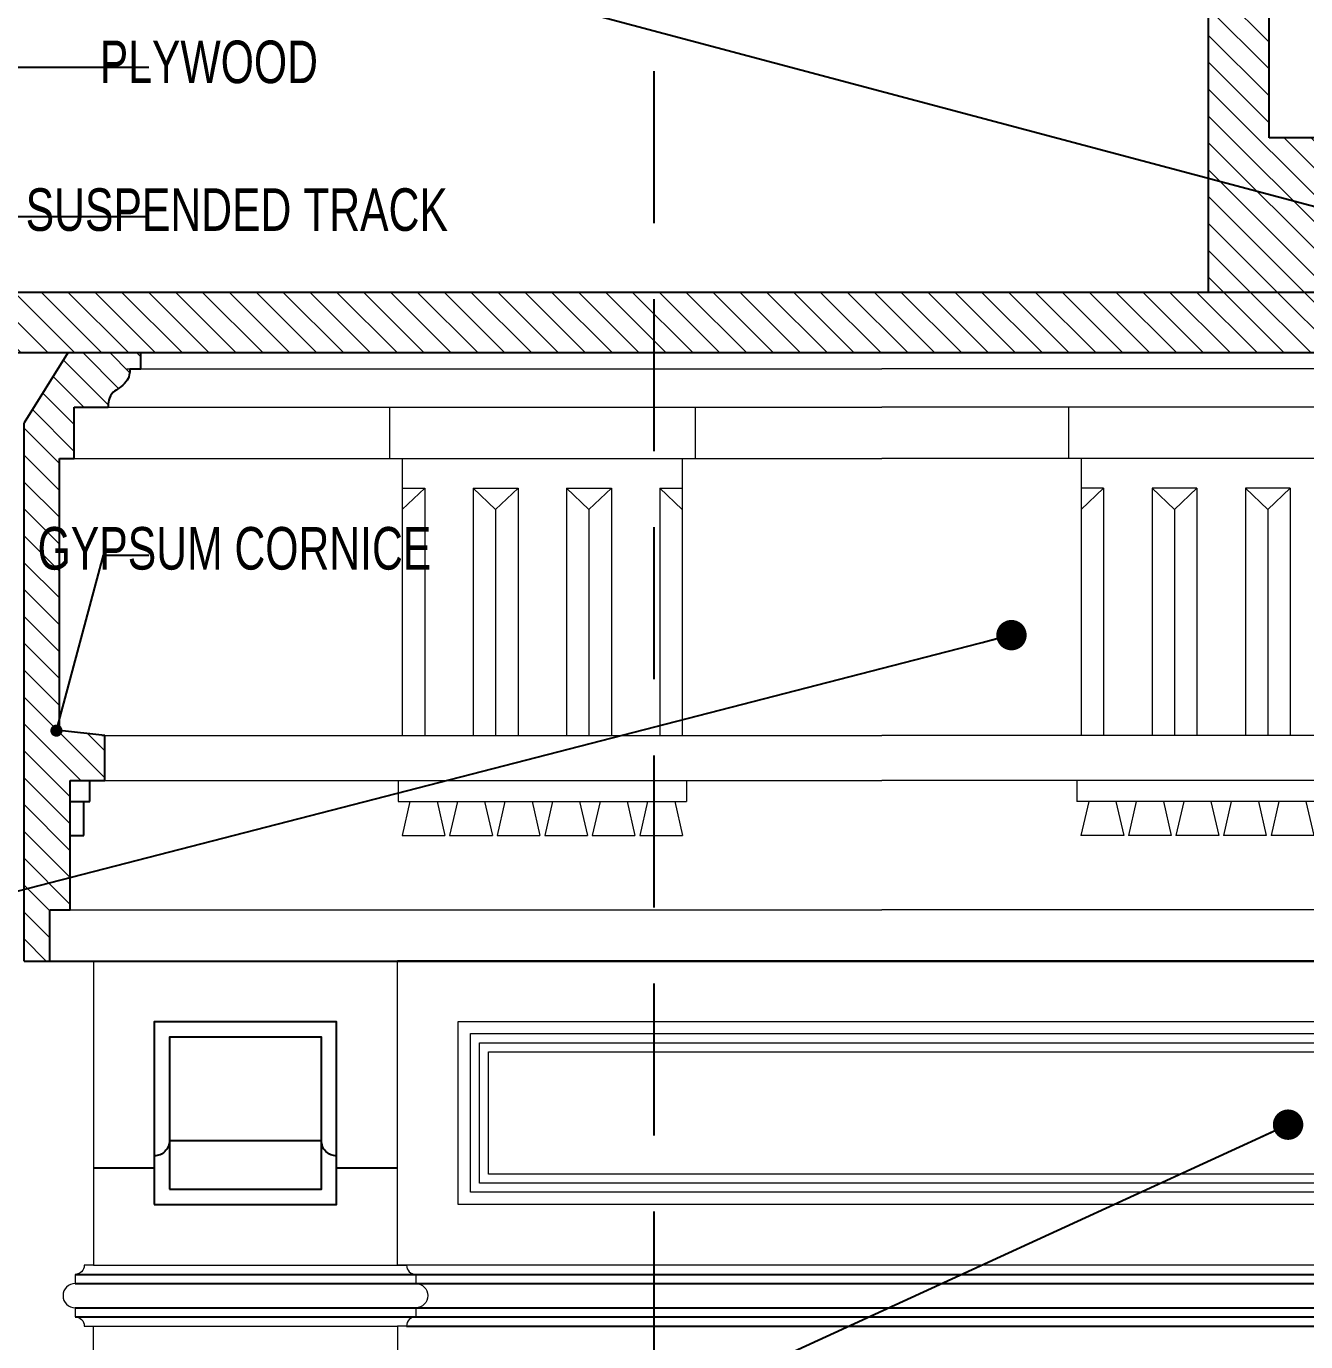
# Model space of a CAD drawing. Header units: inches. Extents: x 274057 to 444617, y 490067 to 635630.
# Drawn here: x 341898.4 to 342319.3, y 494869.6 to 495302.2 of the extents above; entities that cross this region are included whole.
import ezdxf

# ---------------------------------------------------------------- set-up
doc = ezdxf.new("R2010")
doc.units = ezdxf.units.IN
doc.header["$MEASUREMENT"] = 0
doc.linetypes.add('HIDDEN', pattern=[0.375, 0.25, -0.125])
for name, color, linetype in [('CQ Grg Gypsum', 41, 'Continuous'), ('CQ spot detail elevation', 1, 'Continuous'), ('CQ SPOT DETAILS', 40, 'Continuous'), ('CQ text label', 3, 'Continuous'), ('CQ_callout', 34, 'Continuous'), ('ID-wall paper', 8, 'Continuous'), ('WOOD', 23, 'Continuous'), ('WOOD 01', 34, 'Continuous'), ('WOOD 02', 32, 'Continuous'), ('Wood SECT', 1, 'Continuous')]:
    doc.layers.add(name, color=color, linetype=linetype)
for name, color, linetype, lineweight in [('CQ gypsum 2', 42, 'Continuous', 0), ('CQ Gypsum Hatch', 8, 'Continuous', 20), ('CQ plan and elev dimension', 252, 'Continuous', 35)]:
    doc.layers.add(name, color=color, linetype=linetype, lineweight=lineweight)
doc.styles.add('DIM 50', font='romans.shx', dxfattribs={"width": 0.75, "height": 100})
doc.styles.get("Standard").update_dxf_attribs({"font": 'arial.ttf'})
doc.dimstyles.new('CQ 50', dxfattribs={"dimscale": 0.5, "dimtxt": 150, "dimasz": 100, "dimexe": 100, "dimexo": 20, "dimgap": 80, "dimtad": 1, "dimdec": 0, "dimzin": 0, "dimdsep": 46, "dimtxsty": 'Standard', "dimblk": 'DOT', "dimcen": 100, "dimclrd": 250, "dimclre": 250, "dimclrt": 3, "dimadec": 0, "dimazin": 0, "dimtfac": 1, "dimtdec": 0, "dimtofl": 0, "dimtmove": 0, "dimatfit": 3, "dimfxl": 3, "dimtolj": 1, "dimtzin": 0, "dimlwd": -1, "dimarcsym": 0})
doc.dimstyles.get("Standard").update_dxf_attribs({"dimtxt": 0.18, "dimasz": 0.18, "dimexe": 0.18, "dimexo": 0.0625, "dimgap": 0.09, "dimtad": 0, "dimtih": 1, "dimtoh": 1, "dimdec": 4, "dimzin": 0, "dimdsep": 46, "dimtxsty": 'Standard', "dimcen": 0.09, "dimadec": 0, "dimazin": 0, "dimtfac": 1, "dimtdec": 4, "dimtofl": 0, "dimtmove": 0, "dimatfit": 3, "dimfxl": 1, "dimtolj": 1, "dimtzin": 0, "dimarcsym": 0})
pattern_1 = [(225, (863766.5914, 132415.6944), (4.41941738, -4.41941738), [])]

# ---------------------------------------------------------------- blocks, each defined once
blk = doc.blocks.new('_Dot')
at = {"color": 0, "linetype": 'ByBlock', "lineweight": -2}
blk.add_line((-0.5, 0), (-1, 0), dxfattribs=at)
at = {"color": 0, "linetype": 'ByBlock', "const_width": 0.5}
blk.add_lwpolyline([(-0.25, 0, 1), (0.25, 0, 1)], format="xyb", close=True, dxfattribs=at)
blk = doc.blocks.new('*D1339')
at = {"layer": 'CQ plan and elev dimension', "color": 250, "lineweight": -2, "transparency": 16777216}
for p, q in [((341317.93, 495694.74), (339916.74, 495694.74)), ((342119.06, 495194.74), (339916.74, 495194.74))]:
    blk.add_line(p, q, dxfattribs=at)
at = {"layer": 'CQ plan and elev dimension', "color": 250, "transparency": 16777216}
blk.add_line((339966.74, 495644.74), (339966.74, 495244.74), dxfattribs=at)
at = {"layer": 'Defpoints', "color": 0, "transparency": 16777216}
for p in [(341327.93, 495694.74, 0), (339966.74, 495194.74), (342129.06, 495194.74, 0.02)]:
    blk.add_point(p, dxfattribs=at)
at = {"layer": 'CQ plan and elev dimension', "color": 250, "transparency": 16777216, "xscale": 50, "yscale": 50, "zscale": 50}
for p, rotation in [((339966.74, 495694.74), 90.00000000166753), ((339966.74, 495194.74), 270.0000000016675)]:
    blk.add_blockref('_Dot', p, dxfattribs=dict(at, rotation=rotation))
at = {"layer": 'CQ plan and elev dimension', "color": 3, "transparency": 16777216, "insert": (339888.45, 495444.74), "char_height": 75, "attachment_point": 5, "rotation": 90}
blk.add_mtext('\\A1;500', dxfattribs=at)
blk = doc.blocks.new('*D1340')
at = {"layer": 'CQ plan and elev dimension', "color": 250, "lineweight": -2, "transparency": 16777216}
for p, q in [((341994.65, 495194.74), (339916.74, 495194.74)), ((341317.93, 492094.74), (339916.74, 492094.74))]:
    blk.add_line(p, q, dxfattribs=at)
at = {"layer": 'CQ plan and elev dimension', "color": 250, "transparency": 16777216}
blk.add_line((339966.74, 495144.74), (339966.74, 492144.74), dxfattribs=at)
at = {"layer": 'Defpoints', "color": 0, "transparency": 16777216}
for p in [(342004.65, 495194.74, 0.02), (339966.74, 492094.74), (341327.93, 492094.74, 0)]:
    blk.add_point(p, dxfattribs=at)
at = {"layer": 'CQ plan and elev dimension', "color": 250, "transparency": 16777216, "xscale": 50, "yscale": 50, "zscale": 50}
for p, rotation in [((339966.74, 495194.74), 90.00000000166753), ((339966.74, 492094.74), 270.0000000016675)]:
    blk.add_blockref('_Dot', p, dxfattribs=dict(at, rotation=rotation))
at = {"layer": 'CQ plan and elev dimension', "color": 3, "transparency": 16777216, "insert": (339888.42, 493644.74), "char_height": 75, "attachment_point": 5, "rotation": 90}
blk.add_mtext('\\A1;3100', dxfattribs=at)
blk = doc.blocks.new('ff15 section ceiling A and B')
at = {"layer": 'CQ Gypsum Hatch'}
h = blk.add_hatch(dxfattribs=at)
h.set_pattern_fill('ANSI31', color=256, scale=50, angle=180, style=0)
h.set_pattern_definition(pattern_1)
edge = h.paths.add_edge_path()
edge.add_line((331689.69, 526452.13), (331689.69, 526703.41))
edge.add_line((331689.69, 526703.41), (331679.69, 526703.41))
edge.add_arc((331665.68, 526703.55), 14.01, 359.4507, 450)
edge.add_line((331665.68, 526717.56), (331665.68, 526727.56))
edge.add_line((331665.68, 526727.56), (331655.68, 526727.56))
edge.add_line((331655.68, 526727.56), (331655.68, 527706.77))
edge.add_line((331655.68, 527706.77), (331665.68, 527706.77))
edge.add_line((331665.68, 527706.77), (331665.68, 527716.77))
edge.add_arc((331665.68, 527730.78), 14.01, 270, 360.5493)
edge.add_line((331679.69, 527730.91), (331689.69, 527730.91))
edge.add_line((331689.69, 527730.91), (331689.69, 527880.91))
edge.add_line((331689.69, 527880.91), (331679.69, 527880.91))
edge.add_arc((331665.68, 527881.05), 14.01, 359.4507, 450)
edge.add_line((331665.68, 527895.06), (331665.68, 527905.06))
edge.add_line((331665.68, 527905.06), (331655.68, 527905.06))
edge.add_line((331655.68, 527905.06), (331655.68, 528884.27))
edge.add_line((331655.68, 528884.27), (331665.68, 528884.27))
edge.add_line((331665.68, 528884.27), (331665.68, 528894.27))
edge.add_arc((331665.68, 528908.28), 14.01, 270, 360.5493)
edge.add_line((331679.69, 528908.41), (331689.69, 528908.41))
edge.add_line((331689.69, 528908.41), (331689.69, 529058.41))
edge.add_line((331689.69, 529058.41), (331679.69, 529058.41))
edge.add_arc((331665.68, 529058.55), 14.01, 359.4507, 450)
edge.add_line((331665.68, 529072.56), (331665.68, 529082.56))
edge.add_line((331665.68, 529082.56), (331655.68, 529082.56))
edge.add_line((331655.68, 529082.56), (331655.68, 530061.77))
edge.add_line((331655.68, 530061.77), (331665.68, 530061.77))
edge.add_line((331665.68, 530061.77), (331665.68, 530071.77))
edge.add_arc((331665.68, 530085.78), 14.01, 270, 360.5493)
edge.add_line((331679.69, 530085.91), (331689.69, 530085.91))
edge.add_line((331689.69, 530085.91), (331689.69, 530235.91))
edge.add_line((331689.69, 530235.91), (331679.69, 530235.91))
edge.add_arc((331665.68, 530236.05), 14.01, 359.4507, 450)
edge.add_line((331665.68, 530250.06), (331665.68, 530260.06))
edge.add_line((331665.68, 530260.06), (331655.68, 530260.06))
edge.add_line((331655.68, 530260.06), (331655.68, 531239.27))
edge.add_line((331655.68, 531239.27), (331665.68, 531239.27))
edge.add_line((331665.68, 531239.27), (331665.68, 531249.27))
edge.add_arc((331665.68, 531263.28), 14.01, 270, 360.5493)
edge.add_line((331679.69, 531263.42), (331689.69, 531263.42))
edge.add_line((331689.69, 531263.42), (331689.69, 531413.42))
edge.add_line((331689.69, 531413.42), (331689.69, 531514.97))
edge.add_arc((331789.69, 531514.97), 100, 90, 180, ccw=False)
edge.add_line((331789.69, 531614.97), (331994.96, 531614.97))
edge.add_line((331994.96, 531614.97), (331994.96, 531523.83))
edge.add_line((331994.96, 531523.83), (332045.68, 531564.97))
edge.add_line((332045.68, 531564.97), (332045.68, 531634.97))
edge.add_line((332045.68, 531634.97), (331789.69, 531634.97))
edge.add_arc((331789.69, 531514.97), 120, 90, 180)
edge.add_line((331669.69, 531514.97), (331669.69, 531413.42))
edge.add_line((331669.69, 531413.42), (331669.69, 531281.74))
edge.add_line((331669.69, 531281.74), (331635.68, 531247.41))
edge.add_line((331635.68, 531247.41), (331635.68, 526719.43))
edge.add_line((331635.68, 526719.43), (331669.69, 526685.09))
edge.add_line((331669.69, 526685.09), (331669.69, 526451.86))
edge.add_arc((331789.69, 526451.86), 120, 180, 270)
edge.add_line((331789.69, 526331.86), (332045.68, 526331.86))
edge.add_line((332045.68, 526331.86), (332045.68, 526401.86))
edge.add_line((332045.68, 526401.86), (331994.96, 526443.01))
edge.add_line((331994.96, 526443.01), (331994.96, 526351.86))
edge.add_line((331994.96, 526351.86), (331789.69, 526351.86))
edge.add_arc((331789.69, 526451.86), 100, 180, 270, ccw=False)
h = blk.add_hatch(dxfattribs=at)
h.set_pattern_fill('ANSI31', color=256, scale=50, angle=180, style=0)
h.set_pattern_definition(pattern_1)
edge = h.paths.add_edge_path()
edge.add_line((332065.68, 526415.38), (332065.68, 525741.42))
edge.add_line((332065.68, 525741.42), (332045.68, 525741.42))
edge.add_line((332045.68, 525741.42), (332045.68, 526401.86))
edge.add_line((332045.68, 526401.86), (331890.81, 526527.5))
edge.add_line((331890.81, 526527.5), (331890.81, 526553.42))
edge.add_line((331890.81, 526553.42), (331899.51, 526553.42))
edge.add_line((331899.51, 526553.42), (331899.51, 526547.52))
edge.add_arc((331902.24, 526547.52), 2.73, 180, 270.2479)
edge.add_line((331902.25, 526544.79), (331944.78, 526544.79))
edge.add_line((331944.78, 526544.79), (331944.78, 526506.04))
edge.add_arc((331946.51, 526464.11), 41.97, 34.3918, 92.3526, ccw=False)
edge.add_line((331981.14, 526487.81), (331989.78, 526487.81))
edge.add_line((331989.78, 526487.81), (331989.78, 526475.8))
edge.add_line((331989.78, 526475.8), (332026.01, 526475.8))
edge.add_line((332026.01, 526475.8), (332026.01, 526453.91))
edge.add_line((332026.01, 526453.91), (332032.69, 526453.91))
edge.add_arc((332051.4, 526452.68), 18.74, 176.2449, 247.9327)
edge.add_arc((332038.91, 526415.94), 20.12, -1.5976, 74.2859, ccw=False)
edge.add_line((332059.02, 526415.38), (332065.68, 526415.38))
edge.add_line((332065.68, 526415.38), (332065.68, 526406.57))
at = {"layer": 'CQ Grg Gypsum', "elevation": 0}
for points in [[(331635.68, 531247.41), (331635.68, 526719.43), (331669.69, 526685.09), (331669.69, 526451.86, 0.414214), (331789.69, 526331.86), (332045.68, 526331.86), (332045.68, 526401.86), (331994.96, 526443.01), (331994.96, 526351.86), (331789.69, 526351.86, -0.414214), (331689.69, 526451.86)], [(332065.68, 526415.38), (332065.68, 525741.42), (332045.68, 525741.42), (332045.68, 526401.86), (331890.81, 526527.5), (331890.81, 526553.42), (331899.51, 526553.42), (331899.51, 526547.52, 0.415481), (331902.25, 526544.79), (331944.78, 526544.79), (331944.78, 526506.04, -0.258435), (331981.14, 526487.81), (331989.78, 526487.81), (331989.78, 526475.8), (332026.01, 526475.8), (332026.01, 526453.91), (332032.69, 526453.91, 0.323414), (332044.35, 526435.31, -0.343759), (332059.02, 526415.38), (332065.68, 526415.38), (332065.68, 526406.57)]]:
    blk.add_lwpolyline(points, format="xyb", dxfattribs=at)
blk = doc.blocks.new('A$C591968EE')
at = {"layer": 'CQ Gypsum Hatch'}
h = blk.add_hatch(dxfattribs=at)
h.set_pattern_fill('ANSI31', color=256, scale=50, angle=90, style=0)
h.set_pattern_definition([(135, (-374960.8784, -519569.8764), (-4.41941738, -4.41941738), [])])
edge = h.paths.add_edge_path()
edge.add_line((16.43, 182.11), (27.6, 182.11))
edge.add_spline(control_points=[(27.6, 182.11), (27.61, 182.89), (27.66, 184.68), (28.97, 187.09), (31.45, 188.51), (33.5, 190.24), (34.66, 192.59), (34.72, 194.06), (34.74, 194.72)], knot_values=[0, 0, 0, 0, 0.103617, 0.238498, 0.342021, 0.484182, 0.592634, 0.680206, 0.680206, 0.680206, 0.680206], degree=3, periodic=0)
edge.add_line((34.74, 194.72), (38.31, 194.72))
edge.add_line((38.31, 194.72), (38.31, 200))
edge.add_line((38.31, 200), (14.39, 200))
edge.add_line((14.39, 200), (0, 177.03))
edge.add_line((0, 177.03), (0, 0))
edge.add_line((0, 0), (8.46, 0))
edge.add_line((8.46, 0), (8.46, 16.81))
edge.add_line((8.46, 16.81), (15.16, 16.81))
edge.add_line((15.16, 16.81), (15.16, 59.41))
edge.add_line((15.16, 59.41), (26.55, 59.41))
edge.add_line((26.55, 59.41), (26.55, 74.21))
edge.add_line((26.55, 74.21), (11.59, 75.78))
edge.add_line((11.59, 75.78), (11.59, 165.29))
edge.add_line((11.59, 165.29), (16.43, 165.29))
edge.add_line((16.43, 165.29), (16.43, 182.11))
at = {"layer": 'CQ Grg Gypsum'}
for p, q in [((14.39, 200), (0, 177.03)), ((38.31, 200), (14.39, 200)), ((38.31, 194.72), (38.31, 200)), ((34.74, 194.72), (38.31, 194.72)), ((16.43, 182.11), (27.6, 182.11)), ((16.43, 165.29), (16.43, 182.11)), ((0, 0), (0, 177.03)), ((11.59, 75.78), (11.59, 165.29)), ((11.59, 165.29), (16.43, 165.29)), ((26.55, 74.21), (11.59, 75.78)), ((26.55, 59.41), (26.55, 74.21)), ((15.16, 59.41), (26.55, 59.41)), ((15.16, 16.81), (15.16, 59.41)), ((21.63, 52.46), (21.63, 59.41)), ((15.16, 52.46), (21.63, 52.46)), ((19.62, 41.25), (19.62, 52.46)), ((15.16, 41.25), (19.62, 41.25)), ((8.46, 16.81), (15.16, 16.81)), ((8.46, 0), (8.46, 16.81)), ((0, 0), (8.46, 0))]:
    blk.add_line(p, q, dxfattribs=at)
blk.add_open_spline([(34.74, 194.72), (34.72, 194.06), (34.66, 192.59), (33.5, 190.24), (31.45, 188.51), (28.97, 187.09), (27.66, 184.68), (27.61, 182.89), (27.6, 182.11)], degree=3, knots=[0, 0, 0, 0, 0.0875721, 0.1960247, 0.3381857, 0.4417085, 0.5765895, 0.6802063, 0.6802063, 0.6802063, 0.6802063], dxfattribs=at)
blk = doc.blocks.new('A$C11B46C9D')
at = {"layer": 'CQ gypsum 2', "lineweight": 0}
for p, q in [((0, 194.66), (223.28, 194.66)), ((0, 182.05), (223.28, 182.05)), ((61.4, 182.05), (61.4, 165.23)), ((161.87, 182.05), (223.28, 182.05)), ((161.87, 182.05), (161.87, 165.23)), ((0, 165.23), (223.28, 165.23)), ((65.59, 165.23), (65.59, 74.15)), ((157.69, 165.23), (157.69, 74.15)), ((161.87, 165.23), (223.28, 165.23)), ((65.59, 155.42), (72.96, 155.42)), ((65.59, 148.45), (72.96, 155.42)), ((72.96, 155.42), (72.96, 74.15)), ((88.92, 155.42), (88.92, 74.15)), ((88.92, 155.42), (96.29, 148.45)), ((88.92, 155.42), (103.66, 155.42)), ((96.29, 148.45), (103.66, 155.42)), ((103.66, 155.42), (103.66, 74.15)), ((119.62, 155.42), (119.62, 74.15)), ((119.62, 155.42), (134.36, 155.42)), ((119.62, 155.42), (126.99, 148.45)), ((126.99, 148.45), (134.36, 155.42)), ((134.36, 155.42), (134.36, 74.15)), ((150.32, 155.42), (150.32, 74.15)), ((150.32, 155.42), (157.69, 148.45)), ((150.32, 155.42), (157.69, 155.42)), ((96.29, 148.45), (96.29, 74.15)), ((126.99, 148.45), (126.99, 74.15)), ((0, 74.15), (223.28, 74.15)), ((0, 59.35), (223.28, 59.35)), ((64.19, 59.35), (64.19, 52.43)), ((159.08, 59.35), (159.08, 52.43)), ((64.19, 52.43), (159.08, 52.43)), ((68.1, 52.43), (65.53, 41.27)), ((77.03, 52.43), (79.6, 41.27)), ((83.73, 52.43), (81.16, 41.27)), ((92.66, 52.43), (95.23, 41.27)), ((99.36, 52.43), (96.79, 41.27)), ((108.29, 52.43), (110.86, 41.27)), ((114.99, 52.43), (112.42, 41.27)), ((123.92, 52.43), (126.49, 41.27)), ((130.62, 52.43), (128.05, 41.27)), ((139.55, 52.43), (142.11, 41.27)), ((146.25, 52.43), (143.68, 41.27)), ((155.18, 52.43), (157.74, 41.27)), ((65.53, 41.27), (79.6, 41.27)), ((81.16, 41.27), (95.23, 41.27)), ((96.79, 41.27), (110.86, 41.27)), ((112.42, 41.27), (126.49, 41.27)), ((128.05, 41.27), (142.11, 41.27)), ((143.68, 41.27), (157.74, 41.27)), ((0, 16.75), (223.28, 16.75)), ((0, 0), (223.28, 0))]:
    blk.add_line(p, q, dxfattribs=at)
at = {"layer": 'CQ gypsum 2', "lineweight": 0, "ltscale": 100}
for p, q in [((61.4, 182.05), (161.87, 182.05)), ((0, 165.23), (61.4, 165.23))]:
    blk.add_line(p, q, dxfattribs=at)
blk = doc.blocks.new('cornice002.A')
at = {"layer": 'CQ gypsum 2', "lineweight": 0}
for p, q in [((346495.54, 523543.58, 0), (346520.57, 523543.58, 0)), ((346520.57, 523543.58, 0), (346743.85, 523543.58, 0)), ((346488.4, 523530.97, -0.02), (346520.57, 523530.97, 0)), ((346520.57, 523530.97, 0), (346743.85, 523530.97, 0)), ((346581.97, 523530.97, 0), (346581.97, 523514.15, 0)), ((346682.45, 523530.97, 0), (346743.85, 523530.97, 0)), ((346682.45, 523530.97, 0), (346682.45, 523514.15, 0)), ((346477.23, 523514.15, -0.02), (346520.57, 523514.15, 0)), ((346520.57, 523514.15, 0), (346743.85, 523514.15, 0)), ((346586.16, 523514.15, 0), (346586.16, 523423.07, 0)), ((346678.26, 523514.15, 0), (346678.26, 523423.07, 0)), ((346682.45, 523514.15, 0), (346743.85, 523514.15, 0)), ((346586.16, 523504.34, 0), (346593.53, 523504.34, 0)), ((346586.16, 523497.37, 0), (346593.53, 523504.34, 0)), ((346593.53, 523504.34, 0), (346593.53, 523423.07, 0)), ((346609.49, 523504.34, 0), (346609.49, 523423.07, 0)), ((346609.49, 523504.34, 0), (346616.86, 523497.37, 0)), ((346609.49, 523504.34, 0), (346624.23, 523504.34, 0)), ((346616.86, 523497.37, 0), (346624.23, 523504.34, 0)), ((346624.23, 523504.34, 0), (346624.23, 523423.07, 0)), ((346640.19, 523504.34, 0), (346640.19, 523423.07, 0)), ((346640.19, 523504.34, 0), (346654.93, 523504.34, 0)), ((346640.19, 523504.34, 0), (346647.56, 523497.37, 0)), ((346647.56, 523497.37, 0), (346654.93, 523504.34, 0)), ((346654.93, 523504.34, 0), (346654.93, 523423.07, 0)), ((346670.89, 523504.34, 0), (346670.89, 523423.07, 0)), ((346670.89, 523504.34, 0), (346678.26, 523497.37, 0)), ((346670.89, 523504.34, 0), (346678.26, 523504.34, 0)), ((346616.86, 523497.37, 0), (346616.86, 523423.07, 0)), ((346647.56, 523497.37, 0), (346647.56, 523423.07, 0)), ((346487.35, 523423.07, -0.02), (346743.85, 523423.07, 0)), ((346487.35, 523408.27, 0), (346520.57, 523408.27, 0)), ((346520.57, 523408.27, 0), (346743.85, 523408.27, 0)), ((346584.76, 523408.27, 0), (346584.76, 523401.35, 0)), ((346679.66, 523408.27, 0), (346679.66, 523401.35, 0)), ((346584.76, 523401.35, 0), (346679.66, 523401.35, 0)), ((346588.67, 523401.35, 0), (346586.1, 523390.18, 0)), ((346597.6, 523401.35, 0), (346600.17, 523390.18, 0)), ((346604.3, 523401.35, 0), (346601.73, 523390.18, 0)), ((346613.23, 523401.35, 0), (346615.8, 523390.18, 0)), ((346619.93, 523401.35, 0), (346617.36, 523390.18, 0)), ((346628.86, 523401.35, 0), (346631.43, 523390.18, 0)), ((346635.56, 523401.35, 0), (346632.99, 523390.18, 0)), ((346644.49, 523401.35, 0), (346647.06, 523390.18, 0)), ((346651.19, 523401.35, 0), (346648.62, 523390.18, 0)), ((346660.12, 523401.35, 0), (346662.69, 523390.18, 0)), ((346666.82, 523401.35, 0), (346664.25, 523390.18, 0)), ((346675.75, 523401.35, 0), (346678.32, 523390.18, 0)), ((346586.1, 523390.18, 0), (346600.17, 523390.18, 0)), ((346601.73, 523390.18, 0), (346615.8, 523390.18, 0)), ((346617.36, 523390.18, 0), (346631.43, 523390.18, 0)), ((346632.99, 523390.18, 0), (346647.06, 523390.18, 0)), ((346648.62, 523390.18, 0), (346662.69, 523390.18, 0)), ((346664.25, 523390.18, 0), (346678.32, 523390.18, 0)), ((346475.96, 523365.66, -0.02), (346520.57, 523365.66, 0)), ((346520.57, 523365.66, 0), (346743.85, 523365.66, 0)), ((346469.26, 523348.86, -0.02), (346520.57, 523348.92, 0)), ((346520.57, 523348.92, 0), (346743.85, 523348.92, 0))]:
    blk.add_line(p, q, dxfattribs=at)
at = {"layer": 'CQ gypsum 2', "lineweight": 0, "ltscale": 100}
for p, q in [((346581.97, 523530.97, 0), (346682.45, 523530.97, 0)), ((346520.57, 523514.15, 0), (346581.97, 523514.15, 0))]:
    blk.add_line(p, q, dxfattribs=at)
at = {"layer": 'CQ Grg Gypsum', "xscale": -1, "rotation": 359.9999999999987}
blk.add_blockref('A$C11B46C9D', (346967.12, 523348.92, 0), dxfattribs=at)
blk = doc.blocks.new('pilaster wardrobe')
at = {"layer": 'WOOD 01', "lineweight": 0, "ltscale": 500, "elevation": 0}
blk.add_lwpolyline([(3349.08, -6047.52), (3449.08, -6047.52), (3449.08, -5947.52), (3349.08, -5947.52)], close=True, dxfattribs=at)
for points in [[(3349.08, -6047.52), (3346.08, -6047.52, -0.414214), (3343.08, -6050.52), (3343.08, -6053.52, 1), (3343.08, -6061.52), (3343.08, -6064.52, -0.414214), (3346.08, -6067.52), (3349.08, -6067.52)], [(3449.08, -6047.52), (3452.08, -6047.52, 0.414214), (3455.08, -6050.52), (3455.08, -6053.52, -1), (3455.08, -6061.52), (3455.08, -6064.52, 0.414214), (3452.08, -6067.52), (3449.08, -6067.52)]]:
    blk.add_lwpolyline(points, format="xyb", dxfattribs=at)
blk.add_lwpolyline([(3349.08, -7847.52), (3349.08, -6067.52), (3449.08, -6067.52), (3449.08, -7847.52), (3349.08, -7847.52)], dxfattribs=at)
at = {"layer": 'WOOD 02', "color": 8, "ltscale": 100}
for p, q in [((3343.08, -6050.52, 0), (3455.08, -6050.52, 0)), ((3343.08, -6053.52, 0), (3455.08, -6053.52, 0)), ((3343.08, -6061.52, 0), (3455.08, -6061.52, 0)), ((3343.08, -6064.52, 0), (3455.08, -6064.52, 0))]:
    blk.add_line(p, q, dxfattribs=at)
at = {"layer": 'WOOD 02', "color": 8, "ltscale": 100, "elevation": 0}
for points in [[(3369.08, -6027.52), (3429.08, -6027.52), (3429.08, -5967.52), (3369.08, -5967.52)], [(3374.08, -6022.52), (3424.08, -6022.52), (3424.08, -5972.52), (3374.08, -5972.52)]]:
    blk.add_lwpolyline(points, close=True, dxfattribs=at)
at = {"layer": 'Wood SECT', "elevation": 0}
blk.add_lwpolyline([(3449.08, -6015.56), (3429.08, -6015.56), (3429.08, -6011.56, -0.414214), (3424.08, -6006.56), (3399.08, -6006.56), (3374.08, -6006.56, -0.414214), (3369.08, -6011.56), (3369.08, -6015.56), (3349.08, -6015.56)], format="xyb", dxfattribs=at)
blk = doc.blocks.new('FF-15 Cabinet elev A Rev')
at = {"layer": 'WOOD', "color": 8}
for p, q in [((330166.55, 510941.07, 0.02), (331168.93, 510941.07, 0.02)), ((330166.55, 510938.07, 0.02), (331168.93, 510938.07, 0.02)), ((330166.55, 510930.07, 0.02), (331168.93, 510930.07, 0.02)), ((330166.55, 510927.07, 0.02), (331168.93, 510927.07, 0.02))]:
    blk.add_line(p, q, dxfattribs=at)
at = {"layer": 'WOOD', "color": 8, "lineweight": 0, "elevation": 0.11}
for points in [[(330184.55, 511020.24), (331150.93, 511020.24), (331150.93, 510968.07), (330184.55, 510968.07)], [(330187.55, 511017.24), (331147.93, 511017.24), (331147.93, 510971.07), (330187.55, 510971.07)]]:
    blk.add_lwpolyline(points, close=True, dxfattribs=at)
at = {"layer": 'WOOD 01'}
blk.add_line((330163.55, 510924.07, 0.02), (331165.93, 510924.07, 0.02), dxfattribs=at)
at = {"layer": 'WOOD 01', "lineweight": 0, "elevation": 0.11}
for points in [[(330160.55, 511044.24), (331174.93, 511044.24), (331174.93, 510944.07), (330160.55, 510944.07)], [(330180.55, 511024.24), (331154.93, 511024.24), (331154.93, 510964.07), (330180.55, 510964.07)], [(330190.55, 511014.24), (331144.93, 511014.24), (331144.93, 510974.07), (330190.55, 510974.07)]]:
    blk.add_lwpolyline(points, close=True, dxfattribs=at)
at = {"layer": 'WOOD', "color": 0, "xscale": 0.9999857733061659, "yscale": 0.9999857733061659, "zscale": 0.9999857733061659}
blk.add_blockref('pilaster wardrobe', (326711.53, 516991.51, 0.02), dxfattribs=at)

msp = doc.modelspace()

# ---------------------------------------------------------------- linework, layer by layer
at = {"layer": 'CQ Grg Gypsum'}
msp.add_line((341897.75, 494994.74, 0), (348200.75, 494994.74, 0.02), dxfattribs=at)
at = {"layer": 'CQ spot detail elevation', "color": 3, "linetype": 'HIDDEN', "ltscale": 200}
msp.add_lwpolyline([(341567.82, 495437.39), (342104.79, 495437.39), (342104.79, 494859.13), (341567.82, 494859.13)], close=True, dxfattribs=at)

# ---------------------------------------------------------------- block references
at = {"layer": 'CQ Grg Gypsum'}
for name, p in [('A$C591968EE', (341897.75, 494994.74, 0)), ('cornice002.A', (-4564.05, -28354.12, 0)), ('FF-15 Cabinet elev A Rev', (11859.95, -16049.37, 0.01))]:
    msp.add_blockref(name, p, dxfattribs=at)
at = {"layer": 'ID-wall paper', "rotation": 270}
msp.add_blockref('ff15 section ceiling A and B', (-184044.66, 827260.42, 0), dxfattribs=at)

# ---------------------------------------------------------------- texts
at = {"layer": 'CQ text label', "ltscale": 500, "char_height": 14, "width": 3734.7845, "attachment_point": 3, "style": 'DIM 50'}
for s, insert in [('\\pxqr;{\\fCityBlueprint|b0|i0|c2|p2;PLYWOOD}', (341994.36, 495297.46, -0.02)), ('\\pxqr;{\\fCityBlueprint|b0|i0|c2|p2;SUSPENDED TRACK}', (342037.1, 495248.87, -0.02)), ('\\pxqr;{\\fCityBlueprint|b0|i0|c2|p2;GYPSUM CORNICE}', (342031.65, 495137.48, -0.02))]:
    msp.add_mtext(s, dxfattribs=dict(at, insert=insert))

# ---------------------------------------------------------------- dimensions: what is measured, and where the dimension line sits
at = {"layer": 'CQ plan and elev dimension'}
for base, p1, p2, picture, middle in [((339966.74, 495194.74, -0.02), (341327.93, 495694.74, -0.02), (342129.06, 495194.74, 0), '*D1339', (339888.45, 495444.74, -0.02)), ((339966.74, 492094.74, -0.02), (342004.65, 495194.74, 0), (341327.93, 492094.74, -0.02), '*D1340', (339888.42, 493644.74, -0.02))]:
    dim = msp.add_linear_dim(base=base, p1=p1, p2=p2, angle=90, dimstyle='CQ 50', override={"dimtmove": 1}, dxfattribs=at)
    dim.commit()
    dim.dimension.update_dxf_attribs({"geometry": picture, "text_midpoint": middle})

# ---------------------------------------------------------------- leaders
at = {"layer": 'CQ SPOT DETAILS', "color": 1}
for points in [[(341806.26, 495232.14, -0.02), (341852.97, 495288.76, -0.02), (341938.76, 495288.76, -0.02)], [(341845.79, 495182.98, -0.02), (341892.5, 495239.61, -0.02), (341938.76, 495239.61, -0.02)], [(341908.34, 495070.52, -0.02), (341923.85, 495128.21, -0.02), (341938.76, 495128.21, -0.02)]]:
    msp.add_leader(points, dimstyle='Standard', override={"dimasz": 4, "dimldrblk": 'Dot', "dimfxl": 0.1, "dimarcsym": 2}, dxfattribs=at)
at = {"layer": 'CQ_callout'}
for points in [[(342539.41, 495185.02), (341473.54, 495468.58), (341176.36, 495468.58)], [(342222.48, 495101.92), (341498.37, 494915.3), (341201.18, 494915.3)], [(342313.46, 494940.93), (341756.7, 494685.52), (341201.97, 494685.52)]]:
    msp.add_leader(points, dimstyle='Standard', override={"dimasz": 10, "dimldrblk": 'Dot', "dimfxl": 0.1, "dimarcsym": 2}, dxfattribs=at)

doc.saveas('drawing.dxf')
